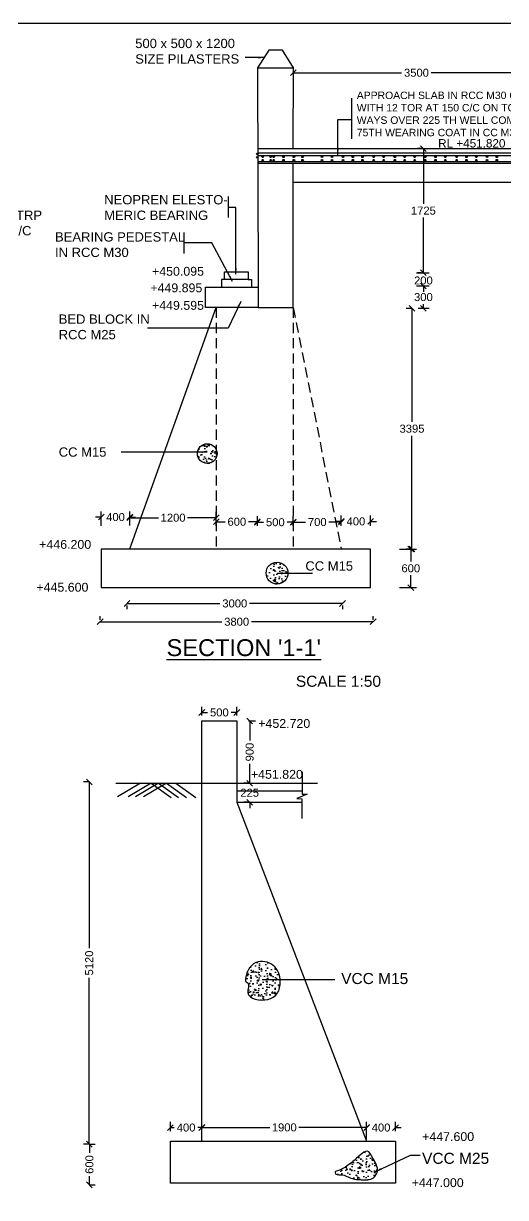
# Model space of a CAD drawing. Header units: inches. Extents: x 19306 to 19400.3, y 18779.3 to 18840.9.
# Drawn here: x 19348.44 to 19363.48, y 18804.22 to 18840.88 of the extents above; entities that cross this region are included whole.
import ezdxf

# ---------------------------------------------------------------- set-up
doc = ezdxf.new("R2010")
doc.units = ezdxf.units.IN
doc.header["$MEASUREMENT"] = 0
doc.linetypes.add('HIDDEN', pattern=[9.525, 6.35, -3.175])
for name, color, linetype in [('DIMENSION', 255, 'Continuous'), ('DRAWING', 2, 'Continuous'), ('HATCH', 7, 'Continuous'), ('TEXT', 255, 'Continuous')]:
    doc.layers.add(name, color=color, linetype=linetype)
doc.styles.get("Standard").update_dxf_attribs({"font": 'arial.ttf'})
doc.dimstyles.get("Standard").update_dxf_attribs({"dimtxt": 0.18, "dimasz": 0.18, "dimexe": 0.18, "dimexo": 0.0625, "dimgap": 0.09, "dimtad": 0, "dimtih": 1, "dimtoh": 1, "dimdec": 4, "dimzin": 0, "dimdsep": 46, "dimtxsty": 'Standard', "dimblk": 'OBLIQUE', "dimcen": 0.09, "dimadec": 0, "dimazin": 0, "dimtfac": 1, "dimtdec": 4, "dimtofl": 0, "dimtmove": 0, "dimatfit": 3, "dimfxl": 1, "dimtolj": 1, "dimtzin": 0, "dimarcsym": 0})
pattern_1 = [(50, (0, 0), (0.3586300913, -0.0313760675), [0.0375, -0.4125]), (355, (0, 0), (-0.069375667, 0.376096067), [0.03, -0.33]), (100.4514, (0.0299, -0.0026), (0.289254691, 0.344719771), [0.031870095, -0.350571056]), (46.1842, (0, 0.1), (0.533620524, -0.082759507), [0.05625, -0.61875]), (96.6356, (0.04447, 0.0931), (0.467331353, 0.487058935), [0.047805144, -0.5258565]), (351.1842, (0, 0.1), (0.467330973, 0.4870593), [0.045, -0.495]), (21, (0.05, 0.075), (0.298453526, -0.2013094453), [0.0375, -0.4125]), (326, (0.05, 0.075), (0.121657666, 0.3625750225), [0.03, -0.33]), (71.4514, (0.07487, 0.05822), (0.4201113143, 0.1612652484), [0.031870095, -0.350571056]), (37.5, (0, 0), (0.00607992766, 0.1664469269), [0, -0.326, 0, -0.335, 0, -0.33125]), (7.5, (0, 0), (0.1315347687, 0.197205856), [0, -0.191, 0, -0.3185, 0, -0.12625]), (327.5, (-0.1115, 0), (0.2669112181, -0.0112774359), [0, -0.125, 0, -0.39, 0, -0.5175]), (317.5, (-0.1615, 0), (0.2915930847, 0.0500524912), [0, -0.1625, 0, -0.259, 0, -0.3675])]

# ---------------------------------------------------------------- blocks, each defined once
blk = doc.blocks.new('_Oblique')
at = {"color": 0, "linetype": 'ByBlock', "lineweight": -2}
blk.add_line((-0.5, -0.5), (0.5, 0.5), dxfattribs=at)
blk = doc.blocks.new('*D44')
at = {"layer": 'Defpoints', "color": 0, "transparency": 16777216}
for p in [(19351.669, 18822.769), (19358.394, 18822.769), (19358.394, 18822.765)]:
    blk.add_point(p, dxfattribs=at)
at = {"layer": 'DIMENSION', "color": 0, "lineweight": -2, "transparency": 16777216}
for p, q in [((19351.669, 18822.765), (19354.569, 18822.765)), ((19351.669, 18822.707), (19351.669, 18822.585)), ((19358.394, 18822.765), (19355.494, 18822.765)), ((19358.394, 18822.707), (19358.394, 18822.585))]:
    blk.add_line(p, q, dxfattribs=at)
at = {"layer": 'DIMENSION', "color": 0, "lineweight": -2, "transparency": 16777216, "xscale": 0.18, "yscale": 0.18, "zscale": 0.18, "rotation": 180}
blk.add_blockref('_Oblique', (19351.669, 18822.765), dxfattribs=at)
at = {"layer": 'DIMENSION', "color": 0, "lineweight": -2, "transparency": 16777216, "xscale": 0.18, "yscale": 0.18, "zscale": 0.18}
blk.add_blockref('_Oblique', (19358.394, 18822.765), dxfattribs=at)
at = {"layer": 'DIMENSION', "color": 0, "transparency": 16777216, "insert": (19355.032, 18822.765), "char_height": 0.25, "attachment_point": 5}
blk.add_mtext('\\A1;3000', dxfattribs=at)
blk = doc.blocks.new('*D45')
at = {"layer": 'Defpoints', "color": 0, "transparency": 16777216}
for p in [(19350.833, 18822.194), (19359.349, 18822.194), (19359.349, 18822.194)]:
    blk.add_point(p, dxfattribs=at)
at = {"layer": 'DIMENSION', "color": 0, "lineweight": -2, "transparency": 16777216}
for p, q in [((19350.833, 18822.256), (19350.833, 18822.374)), ((19350.833, 18822.194), (19354.628, 18822.194)), ((19359.349, 18822.194), (19355.554, 18822.194)), ((19359.349, 18822.256), (19359.349, 18822.374))]:
    blk.add_line(p, q, dxfattribs=at)
at = {"layer": 'DIMENSION', "color": 0, "lineweight": -2, "transparency": 16777216, "xscale": 0.18, "yscale": 0.18, "zscale": 0.18, "rotation": 180}
blk.add_blockref('_Oblique', (19350.833, 18822.194), dxfattribs=at)
at = {"layer": 'DIMENSION', "color": 0, "lineweight": -2, "transparency": 16777216, "xscale": 0.18, "yscale": 0.18, "zscale": 0.18}
blk.add_blockref('_Oblique', (19359.349, 18822.194), dxfattribs=at)
at = {"layer": 'DIMENSION', "color": 0, "transparency": 16777216, "insert": (19355.091, 18822.194), "char_height": 0.25, "attachment_point": 5}
blk.add_mtext('\\A1;3800', dxfattribs=at)
blk = doc.blocks.new('*D46')
at = {"layer": 'Defpoints', "color": 0, "transparency": 16777216}
for p in [(19350.866, 18825.126), (19351.758, 18825.462), (19351.758, 18825.132)]:
    blk.add_point(p, dxfattribs=at)
at = {"layer": 'DIMENSION', "color": 0, "lineweight": -2, "transparency": 16777216}
for p, q in [((19350.866, 18825.189), (19350.866, 18825.642)), ((19351.758, 18825.195), (19351.758, 18825.642)), ((19350.866, 18825.462), (19350.686, 18825.462)), ((19351.758, 18825.462), (19351.938, 18825.462))]:
    blk.add_line(p, q, dxfattribs=at)
at = {"layer": 'DIMENSION', "color": 0, "lineweight": -2, "transparency": 16777216, "xscale": 0.18, "yscale": 0.18, "zscale": 0.18}
blk.add_blockref('_Oblique', (19350.866, 18825.462), dxfattribs=at)
at = {"layer": 'DIMENSION', "color": 0, "lineweight": -2, "transparency": 16777216, "xscale": 0.18, "yscale": 0.18, "zscale": 0.18, "rotation": 180}
blk.add_blockref('_Oblique', (19351.758, 18825.462), dxfattribs=at)
at = {"layer": 'DIMENSION', "color": 0, "transparency": 16777216, "insert": (19351.312, 18825.462), "char_height": 0.25, "attachment_point": 5}
blk.add_mtext('\\A1;400', dxfattribs=at)
blk = doc.blocks.new('*D47')
at = {"layer": 'Defpoints', "color": 0, "transparency": 16777216}
for p in [(19351.758, 18825.132), (19354.456, 18825.442), (19354.456, 18825.126)]:
    blk.add_point(p, dxfattribs=at)
at = {"layer": 'DIMENSION', "color": 0, "lineweight": -2, "transparency": 16777216}
for p, q in [((19351.758, 18825.195), (19351.758, 18825.622)), ((19354.456, 18825.189), (19354.456, 18825.622)), ((19351.758, 18825.442), (19352.656, 18825.442)), ((19354.456, 18825.442), (19353.558, 18825.442))]:
    blk.add_line(p, q, dxfattribs=at)
at = {"layer": 'DIMENSION', "color": 0, "lineweight": -2, "transparency": 16777216, "xscale": 0.18, "yscale": 0.18, "zscale": 0.18, "rotation": 180}
blk.add_blockref('_Oblique', (19351.758, 18825.442), dxfattribs=at)
at = {"layer": 'DIMENSION', "color": 0, "lineweight": -2, "transparency": 16777216, "xscale": 0.18, "yscale": 0.18, "zscale": 0.18}
blk.add_blockref('_Oblique', (19354.456, 18825.442), dxfattribs=at)
at = {"layer": 'DIMENSION', "color": 0, "transparency": 16777216, "insert": (19353.107, 18825.442), "char_height": 0.25, "attachment_point": 5}
blk.add_mtext('\\A1;1200', dxfattribs=at)
blk = doc.blocks.new('*D48')
at = {"layer": 'Defpoints', "color": 0, "transparency": 16777216}
for p in [(19354.456, 18825.126), (19355.737, 18825.316), (19355.737, 18825.126)]:
    blk.add_point(p, dxfattribs=at)
at = {"layer": 'DIMENSION', "color": 0, "lineweight": -2, "transparency": 16777216}
for p, q in [((19354.456, 18825.189), (19354.456, 18825.496)), ((19355.737, 18825.189), (19355.737, 18825.496)), ((19354.456, 18825.316), (19354.73, 18825.316)), ((19355.737, 18825.316), (19355.463, 18825.316))]:
    blk.add_line(p, q, dxfattribs=at)
at = {"layer": 'DIMENSION', "color": 0, "lineweight": -2, "transparency": 16777216, "xscale": 0.18, "yscale": 0.18, "zscale": 0.18, "rotation": 180}
blk.add_blockref('_Oblique', (19354.456, 18825.316), dxfattribs=at)
at = {"layer": 'DIMENSION', "color": 0, "lineweight": -2, "transparency": 16777216, "xscale": 0.18, "yscale": 0.18, "zscale": 0.18}
blk.add_blockref('_Oblique', (19355.737, 18825.316), dxfattribs=at)
at = {"layer": 'DIMENSION', "color": 0, "transparency": 16777216, "insert": (19355.096, 18825.316), "char_height": 0.25, "attachment_point": 5}
blk.add_mtext('\\A1;600', dxfattribs=at)
blk = doc.blocks.new('*D49')
at = {"layer": 'Defpoints', "color": 0, "transparency": 16777216}
for p in [(19355.737, 18825.189), (19356.857, 18825.301), (19356.857, 18825.126)]:
    blk.add_point(p, dxfattribs=at)
at = {"layer": 'DIMENSION', "color": 0, "lineweight": -2, "transparency": 16777216}
for p, q in [((19355.737, 18825.251), (19355.737, 18825.481)), ((19356.857, 18825.189), (19356.857, 18825.481)), ((19355.737, 18825.301), (19355.931, 18825.301)), ((19356.857, 18825.301), (19356.663, 18825.301))]:
    blk.add_line(p, q, dxfattribs=at)
at = {"layer": 'DIMENSION', "color": 0, "lineweight": -2, "transparency": 16777216, "xscale": 0.18, "yscale": 0.18, "zscale": 0.18, "rotation": 180}
blk.add_blockref('_Oblique', (19355.737, 18825.301), dxfattribs=at)
at = {"layer": 'DIMENSION', "color": 0, "lineweight": -2, "transparency": 16777216, "xscale": 0.18, "yscale": 0.18, "zscale": 0.18}
blk.add_blockref('_Oblique', (19356.857, 18825.301), dxfattribs=at)
at = {"layer": 'DIMENSION', "color": 0, "transparency": 16777216, "insert": (19356.297, 18825.301), "char_height": 0.25, "attachment_point": 5}
blk.add_mtext('\\A1;500', dxfattribs=at)
blk = doc.blocks.new('*D50')
at = {"layer": 'Defpoints', "color": 0, "transparency": 16777216}
for p in [(19356.857, 18825.126), (19358.353, 18825.307), (19358.353, 18825.126)]:
    blk.add_point(p, dxfattribs=at)
at = {"layer": 'DIMENSION', "color": 0, "lineweight": -2, "transparency": 16777216}
for p, q in [((19356.857, 18825.189), (19356.857, 18825.487)), ((19358.353, 18825.189), (19358.353, 18825.487)), ((19356.857, 18825.307), (19357.24, 18825.307)), ((19358.353, 18825.307), (19357.97, 18825.307))]:
    blk.add_line(p, q, dxfattribs=at)
at = {"layer": 'DIMENSION', "color": 0, "lineweight": -2, "transparency": 16777216, "xscale": 0.18, "yscale": 0.18, "zscale": 0.18, "rotation": 180}
blk.add_blockref('_Oblique', (19356.857, 18825.307), dxfattribs=at)
at = {"layer": 'DIMENSION', "color": 0, "lineweight": -2, "transparency": 16777216, "xscale": 0.18, "yscale": 0.18, "zscale": 0.18}
blk.add_blockref('_Oblique', (19358.353, 18825.307), dxfattribs=at)
at = {"layer": 'DIMENSION', "color": 0, "transparency": 16777216, "insert": (19357.605, 18825.307), "char_height": 0.25, "attachment_point": 5}
blk.add_mtext('\\A1;700', dxfattribs=at)
blk = doc.blocks.new('*D51')
at = {"layer": 'Defpoints', "color": 0, "transparency": 16777216}
for p in [(19358.353, 18825.126), (19359.27, 18825.327), (19359.27, 18825.126)]:
    blk.add_point(p, dxfattribs=at)
at = {"layer": 'DIMENSION', "color": 0, "lineweight": -2, "transparency": 16777216}
for p, q in [((19358.353, 18825.189), (19358.353, 18825.507)), ((19359.27, 18825.189), (19359.27, 18825.507)), ((19358.353, 18825.327), (19358.173, 18825.327)), ((19359.27, 18825.327), (19359.45, 18825.327))]:
    blk.add_line(p, q, dxfattribs=at)
at = {"layer": 'DIMENSION', "color": 0, "lineweight": -2, "transparency": 16777216, "xscale": 0.18, "yscale": 0.18, "zscale": 0.18}
blk.add_blockref('_Oblique', (19358.353, 18825.327), dxfattribs=at)
at = {"layer": 'DIMENSION', "color": 0, "lineweight": -2, "transparency": 16777216, "xscale": 0.18, "yscale": 0.18, "zscale": 0.18, "rotation": 180}
blk.add_blockref('_Oblique', (19359.27, 18825.327), dxfattribs=at)
at = {"layer": 'DIMENSION', "color": 0, "transparency": 16777216, "insert": (19358.811, 18825.327), "char_height": 0.25, "attachment_point": 5}
blk.add_mtext('\\A1;400', dxfattribs=at)
blk = doc.blocks.new('*D52')
at = {"layer": 'Defpoints', "color": 0, "transparency": 16777216}
for p in [(19360.111, 18824.464), (19360.523, 18824.464), (19360.111, 18823.261)]:
    blk.add_point(p, dxfattribs=at)
at = {"layer": 'DIMENSION', "color": 0, "lineweight": -2, "transparency": 16777216}
for p, q in [((19360.174, 18824.464), (19360.703, 18824.464)), ((19360.523, 18824.464), (19360.523, 18824.08)), ((19360.523, 18823.261), (19360.523, 18823.645)), ((19360.174, 18823.261), (19360.703, 18823.261))]:
    blk.add_line(p, q, dxfattribs=at)
at = {"layer": 'DIMENSION', "color": 0, "lineweight": -2, "transparency": 16777216, "xscale": 0.18, "yscale": 0.18, "zscale": 0.18}
for p, rotation in [((19360.523, 18824.464), 90), ((19360.523, 18823.261), 270)]:
    blk.add_blockref('_Oblique', p, dxfattribs=dict(at, rotation=rotation))
at = {"layer": 'DIMENSION', "color": 0, "transparency": 16777216, "insert": (19360.523, 18823.862), "char_height": 0.25, "attachment_point": 5}
blk.add_mtext('\\A1;600', dxfattribs=at)
blk = doc.blocks.new('*D53')
at = {"layer": 'Defpoints', "color": 0, "transparency": 16777216}
for p in [(19360.56, 18831.98), (19360.613, 18831.98), (19360.613, 18824.464)]:
    blk.add_point(p, dxfattribs=at)
at = {"layer": 'DIMENSION', "color": 0, "lineweight": -2, "transparency": 16777216}
for p, q in [((19360.55, 18831.98), (19360.38, 18831.98)), ((19360.56, 18831.98), (19360.56, 18828.44)), ((19360.56, 18824.464), (19360.56, 18828.004)), ((19360.55, 18824.464), (19360.38, 18824.464))]:
    blk.add_line(p, q, dxfattribs=at)
at = {"layer": 'DIMENSION', "color": 0, "lineweight": -2, "transparency": 16777216, "xscale": 0.18, "yscale": 0.18, "zscale": 0.18}
for p, rotation in [((19360.56, 18831.98), 90), ((19360.56, 18824.464), 270)]:
    blk.add_blockref('_Oblique', p, dxfattribs=dict(at, rotation=rotation))
at = {"layer": 'DIMENSION', "color": 0, "transparency": 16777216, "insert": (19360.56, 18828.222), "char_height": 0.25, "attachment_point": 5}
blk.add_mtext('\\A1;3395', dxfattribs=at)
blk = doc.blocks.new('*D54')
at = {"layer": 'Defpoints', "color": 0, "transparency": 16777216}
for p in [(19360.693, 18832.679), (19360.916, 18832.679), (19360.693, 18831.983)]:
    blk.add_point(p, dxfattribs=at)
at = {"layer": 'DIMENSION', "color": 0, "lineweight": -2, "transparency": 16777216}
for p, q in [((19360.756, 18832.679), (19361.096, 18832.679)), ((19360.916, 18832.679), (19360.916, 18832.549)), ((19360.916, 18831.983), (19360.916, 18832.113)), ((19360.756, 18831.983), (19361.096, 18831.983))]:
    blk.add_line(p, q, dxfattribs=at)
at = {"layer": 'DIMENSION', "color": 0, "lineweight": -2, "transparency": 16777216, "xscale": 0.18, "yscale": 0.18, "zscale": 0.18}
for p, rotation in [((19360.916, 18832.679), 90), ((19360.916, 18831.983), 270)]:
    blk.add_blockref('_Oblique', p, dxfattribs=dict(at, rotation=rotation))
at = {"layer": 'DIMENSION', "color": 0, "transparency": 16777216, "insert": (19360.916, 18832.331), "char_height": 0.25, "attachment_point": 5}
blk.add_mtext('\\A1;300', dxfattribs=at)
blk = doc.blocks.new('*D55')
at = {"layer": 'Defpoints', "color": 0, "transparency": 16777216}
for p in [(19360.633, 18833.092), (19360.916, 18833.092), (19360.633, 18832.679)]:
    blk.add_point(p, dxfattribs=at)
at = {"layer": 'DIMENSION', "color": 0, "lineweight": -2, "transparency": 16777216}
for p, q in [((19360.916, 18833.092), (19360.916, 18833.272)), ((19360.696, 18833.092), (19361.096, 18833.092)), ((19360.696, 18832.679), (19361.096, 18832.679)), ((19360.916, 18832.679), (19360.916, 18832.499))]:
    blk.add_line(p, q, dxfattribs=at)
at = {"layer": 'DIMENSION', "color": 0, "lineweight": -2, "transparency": 16777216, "xscale": 0.18, "yscale": 0.18, "zscale": 0.18}
for p, rotation in [((19360.916, 18833.092), 270), ((19360.916, 18832.679), 90)]:
    blk.add_blockref('_Oblique', p, dxfattribs=dict(at, rotation=rotation))
at = {"layer": 'DIMENSION', "color": 0, "transparency": 16777216, "insert": (19360.916, 18832.849), "char_height": 0.25, "attachment_point": 5}
blk.add_mtext('\\A1;200', dxfattribs=at)
blk = doc.blocks.new('*D56')
at = {"layer": 'Defpoints', "color": 0, "transparency": 16777216}
for p in [(19360.916, 18836.967), (19360.924, 18836.967), (19360.924, 18833.092)]:
    blk.add_point(p, dxfattribs=at)
at = {"layer": 'DIMENSION', "color": 0, "lineweight": -2, "transparency": 16777216}
for p, q in [((19360.862, 18836.967), (19360.736, 18836.967)), ((19360.916, 18836.967), (19360.916, 18835.247)), ((19360.916, 18833.092), (19360.916, 18834.812)), ((19360.862, 18833.092), (19360.736, 18833.092))]:
    blk.add_line(p, q, dxfattribs=at)
at = {"layer": 'DIMENSION', "color": 0, "lineweight": -2, "transparency": 16777216, "xscale": 0.18, "yscale": 0.18, "zscale": 0.18}
for p, rotation in [((19360.916, 18836.967), 90), ((19360.916, 18833.092), 270)]:
    blk.add_blockref('_Oblique', p, dxfattribs=dict(at, rotation=rotation))
at = {"layer": 'DIMENSION', "color": 0, "transparency": 16777216, "insert": (19360.916, 18835.03), "char_height": 0.25, "attachment_point": 5}
blk.add_mtext('\\A1;1725', dxfattribs=at)
blk = doc.blocks.new('*D57')
at = {"layer": 'Defpoints', "color": 0, "transparency": 16777216}
for p in [(19356.86, 18839.133), (19364.539, 18839.336), (19364.539, 18839.133)]:
    blk.add_point(p, dxfattribs=at)
at = {"layer": 'DIMENSION', "color": 0, "lineweight": -2, "transparency": 16777216}
for p, q in [((19356.86, 18839.196), (19356.86, 18839.516)), ((19364.539, 18839.196), (19364.539, 18839.516)), ((19356.86, 18839.336), (19360.237, 18839.336)), ((19364.539, 18839.336), (19361.162, 18839.336))]:
    blk.add_line(p, q, dxfattribs=at)
at = {"layer": 'DIMENSION', "color": 0, "lineweight": -2, "transparency": 16777216, "xscale": 0.18, "yscale": 0.18, "zscale": 0.18, "rotation": 180}
blk.add_blockref('_Oblique', (19356.86, 18839.336), dxfattribs=at)
at = {"layer": 'DIMENSION', "color": 0, "lineweight": -2, "transparency": 16777216, "xscale": 0.18, "yscale": 0.18, "zscale": 0.18}
blk.add_blockref('_Oblique', (19364.539, 18839.336), dxfattribs=at)
at = {"layer": 'DIMENSION', "color": 0, "transparency": 16777216, "insert": (19360.7, 18839.336), "char_height": 0.25, "attachment_point": 5}
blk.add_mtext('\\A1;3500', dxfattribs=at)
blk = doc.blocks.new('*D95')
at = {"layer": 'Defpoints', "color": 0, "transparency": 16777216}
for p in [(19355.096, 18819.362), (19354.005, 18819.207), (19355.096, 18819.207)]:
    blk.add_point(p, dxfattribs=at)
at = {"layer": 'DIMENSION', "color": 0, "lineweight": -2, "transparency": 16777216}
for p, q in [((19354.005, 18819.269), (19354.005, 18819.542)), ((19354.005, 18819.362), (19354.185, 18819.362)), ((19355.096, 18819.362), (19354.916, 18819.362)), ((19355.096, 18819.269), (19355.096, 18819.542))]:
    blk.add_line(p, q, dxfattribs=at)
at = {"layer": 'DIMENSION', "color": 0, "lineweight": -2, "transparency": 16777216, "xscale": 0.18, "yscale": 0.18, "zscale": 0.18, "rotation": 180}
blk.add_blockref('_Oblique', (19354.005, 18819.362), dxfattribs=at)
at = {"layer": 'DIMENSION', "color": 0, "lineweight": -2, "transparency": 16777216, "xscale": 0.18, "yscale": 0.18, "zscale": 0.18}
blk.add_blockref('_Oblique', (19355.096, 18819.362), dxfattribs=at)
at = {"layer": 'DIMENSION', "color": 0, "transparency": 16777216, "insert": (19354.551, 18819.362), "char_height": 0.25, "attachment_point": 5}
blk.add_mtext('\\A1;500', dxfattribs=at)
blk = doc.blocks.new('*D96')
at = {"layer": 'Defpoints', "color": 0, "transparency": 16777216}
for p in [(19355.402, 18819.097), (19355.402, 18817.152), (19355.497, 18817.152)]:
    blk.add_point(p, dxfattribs=at)
at = {"layer": 'DIMENSION', "color": 0, "lineweight": -2, "transparency": 16777216}
for p, q in [((19355.464, 18819.097), (19355.677, 18819.097)), ((19355.497, 18819.097), (19355.497, 18818.49)), ((19355.497, 18817.152), (19355.497, 18817.759)), ((19355.464, 18817.152), (19355.677, 18817.152))]:
    blk.add_line(p, q, dxfattribs=at)
at = {"layer": 'DIMENSION', "color": 0, "lineweight": -2, "transparency": 16777216, "xscale": 0.18, "yscale": 0.18, "zscale": 0.18}
for p, rotation in [((19355.497, 18819.097), 90), ((19355.497, 18817.152), 270)]:
    blk.add_blockref('_Oblique', p, dxfattribs=dict(at, rotation=rotation))
at = {"layer": 'DIMENSION', "color": 0, "transparency": 16777216, "insert": (19355.497, 18818.125), "char_height": 0.25, "attachment_point": 5, "rotation": 90}
blk.add_mtext('\\A1;900', dxfattribs=at)
blk = doc.blocks.new('*D97')
at = {"layer": 'Defpoints', "color": 0, "transparency": 16777216}
for p in [(19355.498, 18817.151), (19355.497, 18816.556), (19355.498, 18816.556)]:
    blk.add_point(p, dxfattribs=at)
at = {"layer": 'DIMENSION', "color": 0, "lineweight": -2, "transparency": 16777216}
for p, q in [((19355.436, 18817.151), (19355.317, 18817.151)), ((19355.497, 18817.151), (19355.497, 18817.331)), ((19355.436, 18816.556), (19355.317, 18816.556)), ((19355.497, 18816.556), (19355.497, 18816.376))]:
    blk.add_line(p, q, dxfattribs=at)
at = {"layer": 'DIMENSION', "color": 0, "lineweight": -2, "transparency": 16777216, "xscale": 0.18, "yscale": 0.18, "zscale": 0.18}
for p, rotation in [((19355.497, 18817.151), 270), ((19355.497, 18816.556), 90)]:
    blk.add_blockref('_Oblique', p, dxfattribs=dict(at, rotation=rotation))
at = {"layer": 'DIMENSION', "color": 0, "transparency": 16777216, "insert": (19355.497, 18816.854), "char_height": 0.25, "attachment_point": 5}
blk.add_mtext('\\A1;225', dxfattribs=at)
blk = doc.blocks.new('*D98')
at = {"layer": 'Defpoints', "color": 0, "transparency": 16777216}
for p in [(19353.022, 18806.4), (19353.022, 18806.224), (19354.005, 18806.224)]:
    blk.add_point(p, dxfattribs=at)
at = {"layer": 'DIMENSION', "color": 0, "lineweight": -2, "transparency": 16777216}
for p, q in [((19353.022, 18806.287), (19353.022, 18806.58)), ((19354.005, 18806.287), (19354.005, 18806.58)), ((19353.022, 18806.4), (19353.143, 18806.4)), ((19354.005, 18806.4), (19353.884, 18806.4))]:
    blk.add_line(p, q, dxfattribs=at)
at = {"layer": 'DIMENSION', "color": 0, "lineweight": -2, "transparency": 16777216, "xscale": 0.18, "yscale": 0.18, "zscale": 0.18, "rotation": 180}
blk.add_blockref('_Oblique', (19353.022, 18806.4), dxfattribs=at)
at = {"layer": 'DIMENSION', "color": 0, "lineweight": -2, "transparency": 16777216, "xscale": 0.18, "yscale": 0.18, "zscale": 0.18}
blk.add_blockref('_Oblique', (19354.005, 18806.4), dxfattribs=at)
at = {"layer": 'DIMENSION', "color": 0, "transparency": 16777216, "insert": (19353.513, 18806.4), "char_height": 0.25, "attachment_point": 5}
blk.add_mtext('\\A1;400', dxfattribs=at)
blk = doc.blocks.new('*D99')
at = {"layer": 'Defpoints', "color": 0, "transparency": 16777216}
for p in [(19359.146, 18806.404), (19354.005, 18805.981), (19359.146, 18805.981)]:
    blk.add_point(p, dxfattribs=at)
at = {"layer": 'DIMENSION', "color": 0, "lineweight": -2, "transparency": 16777216}
for p, q in [((19354.005, 18806.043), (19354.005, 18806.584)), ((19359.146, 18806.043), (19359.146, 18806.584)), ((19354.005, 18806.404), (19356.124, 18806.404)), ((19359.146, 18806.404), (19357.027, 18806.404))]:
    blk.add_line(p, q, dxfattribs=at)
at = {"layer": 'DIMENSION', "color": 0, "lineweight": -2, "transparency": 16777216, "xscale": 0.18, "yscale": 0.18, "zscale": 0.18, "rotation": 180}
blk.add_blockref('_Oblique', (19354.005, 18806.404), dxfattribs=at)
at = {"layer": 'DIMENSION', "color": 0, "lineweight": -2, "transparency": 16777216, "xscale": 0.18, "yscale": 0.18, "zscale": 0.18}
blk.add_blockref('_Oblique', (19359.146, 18806.404), dxfattribs=at)
at = {"layer": 'DIMENSION', "color": 0, "transparency": 16777216, "insert": (19356.576, 18806.404), "char_height": 0.25, "attachment_point": 5}
blk.add_mtext('\\A1;1900', dxfattribs=at)
blk = doc.blocks.new('*D100')
at = {"layer": 'Defpoints', "color": 0, "transparency": 16777216}
for p in [(19359.146, 18806.4), (19359.146, 18806.224), (19360.047, 18806.224)]:
    blk.add_point(p, dxfattribs=at)
at = {"layer": 'DIMENSION', "color": 0, "lineweight": -2, "transparency": 16777216}
for p, q in [((19359.146, 18806.287), (19359.146, 18806.58)), ((19360.047, 18806.287), (19360.047, 18806.58)), ((19359.146, 18806.4), (19358.966, 18806.4)), ((19360.047, 18806.4), (19360.227, 18806.4))]:
    blk.add_line(p, q, dxfattribs=at)
at = {"layer": 'DIMENSION', "color": 0, "lineweight": -2, "transparency": 16777216, "xscale": 0.18, "yscale": 0.18, "zscale": 0.18}
blk.add_blockref('_Oblique', (19359.146, 18806.4), dxfattribs=at)
at = {"layer": 'DIMENSION', "color": 0, "lineweight": -2, "transparency": 16777216, "xscale": 0.18, "yscale": 0.18, "zscale": 0.18, "rotation": 180}
blk.add_blockref('_Oblique', (19360.047, 18806.4), dxfattribs=at)
at = {"layer": 'DIMENSION', "color": 0, "transparency": 16777216, "insert": (19359.596, 18806.4), "char_height": 0.25, "attachment_point": 5}
blk.add_mtext('\\A1;400', dxfattribs=at)
blk = doc.blocks.new('*D101')
at = {"layer": 'Defpoints', "color": 0, "transparency": 16777216}
for p in [(19350.559, 18817.192), (19350.491, 18805.883), (19350.559, 18805.883)]:
    blk.add_point(p, dxfattribs=at)
at = {"layer": 'DIMENSION', "color": 0, "lineweight": -2, "transparency": 16777216}
for p, q in [((19350.496, 18817.192), (19350.311, 18817.192)), ((19350.491, 18817.192), (19350.491, 18812)), ((19350.491, 18805.883), (19350.491, 18811.075)), ((19350.496, 18805.883), (19350.311, 18805.883))]:
    blk.add_line(p, q, dxfattribs=at)
at = {"layer": 'DIMENSION', "color": 0, "lineweight": -2, "transparency": 16777216, "xscale": 0.18, "yscale": 0.18, "zscale": 0.18}
for p, rotation in [((19350.491, 18817.192), 90), ((19350.491, 18805.883), 270)]:
    blk.add_blockref('_Oblique', p, dxfattribs=dict(at, rotation=rotation))
at = {"layer": 'DIMENSION', "color": 0, "transparency": 16777216, "insert": (19350.491, 18811.538), "char_height": 0.25, "attachment_point": 5, "rotation": 90}
blk.add_mtext('\\A1;5120', dxfattribs=at)
blk = doc.blocks.new('*D102')
at = {"layer": 'Defpoints', "color": 0, "transparency": 16777216}
for p in [(19350.429, 18805.883), (19350.429, 18804.611), (19350.498, 18804.611)]:
    blk.add_point(p, dxfattribs=at)
at = {"layer": 'DIMENSION', "color": 0, "lineweight": -2, "transparency": 16777216}
for p, q in [((19350.491, 18805.883), (19350.678, 18805.883)), ((19350.498, 18805.883), (19350.498, 18805.614)), ((19350.491, 18804.611), (19350.678, 18804.611)), ((19350.498, 18804.611), (19350.498, 18804.881))]:
    blk.add_line(p, q, dxfattribs=at)
at = {"layer": 'DIMENSION', "color": 0, "lineweight": -2, "transparency": 16777216, "xscale": 0.18, "yscale": 0.18, "zscale": 0.18}
for p, rotation in [((19350.498, 18805.883), 90), ((19350.498, 18804.611), 270)]:
    blk.add_blockref('_Oblique', p, dxfattribs=dict(at, rotation=rotation))
at = {"layer": 'DIMENSION', "color": 0, "transparency": 16777216, "insert": (19350.498, 18805.247), "char_height": 0.25, "attachment_point": 5, "rotation": 90}
blk.add_mtext('\\A1;600', dxfattribs=at)

msp = doc.modelspace()

# ---------------------------------------------------------------- hatches: boundary and pattern name
at = {"layer": 'HATCH'}
for points in [[(19355.76005, 18836.8018, 1), (19355.70945, 18836.8018, 1)], [(19355.76005, 18836.6978, 1), (19355.70945, 18836.6978, 1)], [(19355.92915, 18836.71119, 1), (19355.87856, 18836.71119, 1)], [(19355.92915, 18836.60719, 1), (19355.87856, 18836.60719, 1)], [(19356.17545, 18836.71119, 1), (19356.12486, 18836.71119, 1)], [(19356.17545, 18836.60719, 1), (19356.12486, 18836.60719, 1)], [(19356.26834, 18836.71119, 1), (19356.21775, 18836.71119, 1)], [(19356.26834, 18836.60719, 1), (19356.21775, 18836.60719, 1)], [(19356.5761, 18836.71119, 1), (19356.52551, 18836.71119, 1)], [(19356.5761, 18836.60719, 1), (19356.52551, 18836.60719, 1)], [(19356.9003, 18836.71119, 1), (19356.8497, 18836.71119, 1)], [(19356.9003, 18836.60719, 1), (19356.8497, 18836.60719, 1)], [(19357.17078, 18836.71119, 1), (19357.12019, 18836.71119, 1)], [(19357.17078, 18836.60719, 1), (19357.12019, 18836.60719, 1)], [(19357.77588, 18836.71119, 1), (19357.72529, 18836.71119, 1)], [(19357.77588, 18836.60719, 1), (19357.72529, 18836.60719, 1)], [(19358.09224, 18836.71119, 1), (19358.04164, 18836.71119, 1)], [(19358.09224, 18836.60719, 1), (19358.04164, 18836.60719, 1)], [(19358.43365, 18836.71119, 1), (19358.38306, 18836.71119, 1)], [(19358.43365, 18836.60719, 1), (19358.38306, 18836.60719, 1)], [(19358.73932, 18836.71119, 1), (19358.68872, 18836.71119, 1)], [(19358.73932, 18836.60719, 1), (19358.68872, 18836.60719, 1)], [(19359.04333, 18836.71119, 1), (19358.99273, 18836.71119, 1)], [(19359.04333, 18836.60719, 1), (19358.99273, 18836.60719, 1)], [(19359.38906, 18836.71119, 1), (19359.33846, 18836.71119, 1)], [(19359.38906, 18836.60719, 1), (19359.33846, 18836.60719, 1)], [(19359.69931, 18836.71119, 1), (19359.64872, 18836.71119, 1)], [(19359.69931, 18836.60719, 1), (19359.64872, 18836.60719, 1)], [(19360.04884, 18836.71119, 1), (19359.99824, 18836.71119, 1)], [(19360.04884, 18836.60719, 1), (19359.99824, 18836.60719, 1)], [(19360.35516, 18836.71119, 1), (19360.30457, 18836.71119, 1)], [(19360.35516, 18836.60719, 1), (19360.30457, 18836.60719, 1)], [(19360.66934, 18836.71119, 1), (19360.61875, 18836.71119, 1)], [(19360.66934, 18836.60719, 1), (19360.61875, 18836.60719, 1)], [(19360.99824, 18836.71119, 1), (19360.94764, 18836.71119, 1)], [(19360.99824, 18836.60719, 1), (19360.94764, 18836.60719, 1)], [(19361.3173, 18836.71119, 1), (19361.26671, 18836.71119, 1)], [(19361.3173, 18836.60719, 1), (19361.26671, 18836.60719, 1)], [(19361.62583, 18836.71119, 1), (19361.57524, 18836.71119, 1)], [(19361.62583, 18836.60719, 1), (19361.57524, 18836.60719, 1)], [(19361.97701, 18836.71119, 1), (19361.92641, 18836.71119, 1)], [(19361.97701, 18836.60719, 1), (19361.92641, 18836.60719, 1)], [(19362.28703, 18836.71119, 1), (19362.23644, 18836.71119, 1)], [(19362.28703, 18836.60719, 1), (19362.23644, 18836.60719, 1)], [(19362.59072, 18836.71119, 1), (19362.54013, 18836.71119, 1)], [(19362.59072, 18836.60719, 1), (19362.54013, 18836.60719, 1)], [(19362.92848, 18836.71119, 1), (19362.87788, 18836.71119, 1)], [(19362.92848, 18836.60719, 1), (19362.87788, 18836.60719, 1)], [(19363.23222, 18836.71119, 1), (19363.18162, 18836.71119, 1)], [(19363.23222, 18836.60719, 1), (19363.18162, 18836.60719, 1)]]:
    msp.add_hatch(color=256, dxfattribs=at).paths.add_polyline_path(points)
h = msp.add_hatch(dxfattribs=at)
h.set_pattern_fill('AR-CONC', color=256, scale=0.05, style=0)
h.set_pattern_definition(pattern_1)
edge = h.paths.add_edge_path()
edge.add_arc((19354.17228, 18827.44699), 0.30695, 0, 360)
h = msp.add_hatch(dxfattribs=at)
h.set_pattern_fill('AR-CONC', color=256, scale=0.05, style=0)
h.set_pattern_definition(pattern_1)
edge = h.paths.add_edge_path()
edge.add_arc((19356.34952, 18823.71555), 0.34012, 0, 360)
h = msp.add_hatch(dxfattribs=at)
h.set_pattern_fill('AR-CONC', color=256, scale=0.05, style=0)
h.set_pattern_definition(pattern_1)
edge = h.paths.add_edge_path()
edge.add_spline(control_points=[(19355.36732, 18810.9735), (19355.35725, 18811.19431), (19355.59124, 18811.68146), (19356.30957, 18811.53637), (19356.49027, 18811.02059), (19356.38215, 18810.43864), (19355.80466, 18810.30497), (19355.33928, 18810.57631), (19355.5326, 18810.9002), (19355.36836, 18810.95083), (19355.36732, 18810.9735)], knot_values=[0, 0, 0, 0, 0.66313517, 1.21130926, 1.75233383, 2.14554099, 2.84774129, 3.15890668, 3.47100468, 3.53908213, 3.53908213, 3.53908213, 3.53908213], degree=3, periodic=0)
h = msp.add_hatch(dxfattribs=at)
h.set_pattern_fill('AR-CONC', color=256, scale=0.05, style=0)
h.set_pattern_definition(pattern_1)
edge = h.paths.add_edge_path()
edge.add_spline(control_points=[(19358.17783, 18805.03264), (19358.3482, 18805.07471), (19358.6317, 18805.25406), (19358.88441, 18805.498), (19359.18958, 18805.74505), (19359.36537, 18805.37463), (19359.55162, 18805.10712), (19359.34203, 18804.75163), (19359.00829, 18804.77026), (19358.65354, 18804.78371), (19358.44358, 18804.95913), (19358.1583, 18804.91328), (19358.16231, 18805.02881), (19358.17783, 18805.03264)], knot_values=[0, 0, 0, 0, 0.52646081, 0.93367608, 1.17370108, 1.45144236, 1.88754704, 2.12280872, 2.51047488, 2.78715203, 3.17004971, 3.35142698, 3.39940152, 3.39940152, 3.39940152, 3.39940152], degree=3, periodic=0)

# ---------------------------------------------------------------- linework, layer by layer
at = {"layer": 'DIMENSION'}
for points in [[(19358.67037, 18838.54632), (19358.67037, 18837.27083)], [(19354.82914, 18835.47107), (19354.82914, 18834.81204)], [(19353.44763, 18834.34705), (19353.44763, 18833.68803)]]:
    msp.add_lwpolyline(points, dxfattribs=at)
for centre, radius in [((19355.73475, 18836.8018), 0.0253), ((19355.73475, 18836.6978), 0.0253), ((19355.90386, 18836.71119), 0.0253), ((19355.90386, 18836.60719), 0.0253), ((19356.15016, 18836.71119), 0.0253), ((19356.15016, 18836.60719), 0.0253), ((19356.24305, 18836.71119), 0.0253), ((19356.24305, 18836.60719), 0.0253), ((19356.55081, 18836.71119), 0.0253), ((19356.55081, 18836.60719), 0.0253), ((19356.875, 18836.71119), 0.0253), ((19356.875, 18836.60719), 0.0253), ((19357.14548, 18836.71119), 0.0253), ((19357.14548, 18836.60719), 0.0253), ((19357.75058, 18836.71119), 0.0253), ((19357.75058, 18836.60719), 0.0253), ((19358.06694, 18836.71119), 0.0253), ((19358.06694, 18836.60719), 0.0253), ((19358.40835, 18836.71119), 0.0253), ((19358.40835, 18836.60719), 0.0253), ((19358.71402, 18836.71119), 0.0253), ((19358.71402, 18836.60719), 0.0253), ((19359.01803, 18836.71119), 0.0253), ((19359.01803, 18836.60719), 0.0253), ((19359.36376, 18836.71119), 0.0253), ((19359.36376, 18836.60719), 0.0253), ((19359.67401, 18836.71119), 0.0253), ((19359.67401, 18836.60719), 0.0253), ((19360.02354, 18836.71119), 0.0253), ((19360.02354, 18836.60719), 0.0253), ((19360.32986, 18836.71119), 0.0253), ((19360.32986, 18836.60719), 0.0253), ((19360.64404, 18836.71119), 0.0253), ((19360.64404, 18836.60719), 0.0253), ((19360.97294, 18836.71119), 0.0253), ((19360.97294, 18836.60719), 0.0253), ((19361.292, 18836.71119), 0.0253), ((19361.292, 18836.60719), 0.0253), ((19361.60053, 18836.71119), 0.0253), ((19361.60053, 18836.60719), 0.0253), ((19361.95171, 18836.71119), 0.0253), ((19361.95171, 18836.60719), 0.0253), ((19362.26173, 18836.71119), 0.0253), ((19362.26173, 18836.60719), 0.0253), ((19362.56542, 18836.71119), 0.0253), ((19362.56542, 18836.60719), 0.0253), ((19362.90318, 18836.71119), 0.0253), ((19362.90318, 18836.60719), 0.0253), ((19363.20692, 18836.71119), 0.0253), ((19363.20692, 18836.60719), 0.0253), ((19354.17228, 18827.44699), 0.30695)]:
    msp.add_circle(centre, radius, dxfattribs=at)
at = {"layer": 'DRAWING'}
for points in [[(19400.32843, 18840.87525), (19305.97568, 18840.87525), (19305.97568, 18779.34083), (19400.32843, 18779.34083)], [(19354.7139, 18833.11691), (19355.45465, 18833.11691), (19355.45465, 18832.88187), (19354.7139, 18832.88187)], [(19350.86578, 18823.2611), (19359.26952, 18823.2611), (19359.26952, 18824.4638), (19350.86578, 18824.4638), (19350.86578, 18823.2611)], [(19353.02159, 18805.98094), (19360.04553, 18805.98094), (19360.04553, 18804.66937), (19353.02159, 18804.66937)]]:
    msp.add_lwpolyline(points, close=True, dxfattribs=at)
for points in [[(19355.76237, 18832.00422), (19356.857, 18832.00422), (19356.857, 18835.92541), (19364.57416, 18835.92541), (19364.57416, 18836.96006), (19356.857, 18836.96006), (19356.85999, 18839.48885), (19356.51787, 18840.04359), (19356.09835, 18840.04359), (19355.73843, 18839.48885), (19355.76237, 18832.64465)], [(19355.73843, 18839.48885), (19356.85999, 18839.48885)], [(19356.857, 18836.96006), (19355.74727, 18836.96006)], [(19355.74883, 18836.83288), (19364.57416, 18836.83288)], [(19355.74883, 18836.75261), (19364.57416, 18836.75261)], [(19355.74883, 18836.56847), (19364.57416, 18836.56847)], [(19355.74883, 18836.51653), (19364.57416, 18836.51653)], [(19356.857, 18835.92541), (19356.857, 18836.51653)], [(19354.7139, 18832.88187), (19354.61832, 18832.88187), (19354.61832, 18832.64465)], [(19355.45465, 18832.88187), (19355.55835, 18832.88187), (19355.55835, 18832.64465)], [(19351.75841, 18824.46973), (19354.45566, 18832.00422), (19354.12357, 18832.00422), (19354.12357, 18832.64465), (19355.76237, 18832.64465), (19355.76237, 18832.00422), (19354.45566, 18832.00422)], [(19354.00535, 18805.98094), (19354.00535, 18817.11447), (19354.00535, 18819.09695), (19355.09605, 18819.09695), (19355.09605, 18817.07414), (19355.09605, 18816.55698), (19359.14582, 18805.98094)], [(19357.13685, 18817.50401), (19357.13685, 18816.8081), (19357.29523, 18816.80972), (19356.9658, 18816.67258), (19357.12567, 18816.66129), (19357.12567, 18816.04741)], [(19351.31718, 18817.15095), (19357.60955, 18817.15095)], [(19352.08824, 18817.15095), (19351.37808, 18816.72527)], [(19352.42076, 18817.15095), (19351.71061, 18816.72527)], [(19352.64865, 18817.15095), (19351.9385, 18816.72527)], [(19352.89784, 18817.15095), (19352.18769, 18816.72527)], [(19352.42076, 18817.15095), (19353.04573, 18816.71162)], [(19352.64865, 18817.15095), (19353.27362, 18816.71162)], [(19352.89784, 18817.15095), (19353.52281, 18816.71162)], [(19353.19477, 18817.15095), (19353.81974, 18816.71162)], [(19355.09605, 18816.91709), (19357.13685, 18816.91709)], [(19355.09605, 18816.55698), (19357.12567, 18816.55698)]]:
    msp.add_lwpolyline(points, dxfattribs=at)
at = {"layer": 'DRAWING', "linetype": 'HIDDEN', "ltscale": 0.05}
for points in [[(19354.45566, 18832.00422), (19354.45566, 18824.4638)], [(19356.857, 18832.00422), (19356.857, 18824.4638)], [(19356.857, 18832.00422), (19358.3529, 18824.4638)]]:
    msp.add_lwpolyline(points, dxfattribs=at)
at = {"layer": 'DRAWING', "start_tangent": (-0.04559632, 0.99895995), "end_tangent": (-0.04559632, 0.99895995)}
msp.add_spline([(19355.36732, 18810.9735), (19355.69214, 18811.55164), (19356.23304, 18811.46263), (19356.4494, 18810.96675), (19356.35394, 18810.58531), (19355.67305, 18810.41366), (19355.4376, 18810.61709), (19355.41851, 18810.92861), (19355.36732, 18810.9735)], degree=3, dxfattribs=at)
at = {"layer": 'HATCH'}
msp.add_circle((19356.34952, 18823.71555), 0.34012, dxfattribs=at)
at = {"layer": 'HATCH', "start_tangent": (0.97084375, 0.23971321), "end_tangent": (0.97084375, 0.23971321)}
msp.add_spline([(19358.17783, 18805.03264), (19358.64169, 18805.28164), (19358.94977, 18805.54793), (19359.16093, 18805.66205), (19359.33747, 18805.44764), (19359.47938, 18805.03526), (19359.35681, 18804.83445), (19358.97441, 18804.77078), (19358.69986, 18804.80506), (19358.33707, 18804.92751), (19358.16548, 18804.98629), (19358.17783, 18805.03264)], degree=3, dxfattribs=at)

# ---------------------------------------------------------------- texts
at = {"layer": 'TEXT'}
for s, height, p in [("%%USECTION '1-1'", 0.5268042, (19352.90327, 18821.12211)), ('SCALE 1:50', 0.3456, (19356.93738, 18820.16372)), ('VCC M15', 0.3456, (19358.35157, 18810.88175)), ('VCC M25', 0.3456, (19360.87473, 18805.26727))]:
    msp.add_text(s, height=height, dxfattribs=at).set_placement(p)
at = {"layer": 'TEXT', "attachment_point": 1}
for s, insert, char_height, width in [('{\\fArial|b0|i0|c0|p32;500 x 500 x 1200\\PSIZE PILASTERS}', (19351.92618, 18840.39721), 0.290304, 7.6778496), ('{\\fArial|b0|i0|c0|p32;APPROACH SLAB IN RCC M30 GRADE\\PWITH 12 TOR AT 150 C/C ON TOP AND BOTTOM IN BOTH\\PWAYS OVER 225 TH WELL COMPACTED GRAVEL WITH\\P75TH WEARING COAT IN CC M30 ON TOP OF SLAB}', (19358.83809, 18838.74795), 0.2322432, 8.9162552), ('{\\fArial|b0|i0|c0|p32;RL +451.820}', (19361.37537, 18837.26372), 0.2612736, 6.9100646), ('{\\fArial|b0|i0|c0|p32;NEOPREN ELESTO-\\PMERIC BEARING}', (19350.95798, 18835.5167), 0.290304, 7.6778496), ('{\\fArial|b0|i0|c0|p32;4 LEGGED STRP\\P12Ø @ 150 C/C}', (19345.79791, 18835.03325), 0.290304, 7.6778496), ('{\\fArial|b0|i0|c0|p32;BEARING PEDESTAL\\PIN RCC M30}', (19349.4248, 18834.35657), 0.290304, 7.6778496), ('+450.095', (19352.44997, 18833.2751), 0.27648, 4.7980421), ('+449.895', (19352.39753, 18832.75826), 0.27648, 4.7980421), ('+449.595', (19352.44964, 18832.21169), 0.27648, 4.7980421), ('{\\fArial|b0|i0|c0|p32;BED BLOCK IN\\PRCC M25}', (19349.53948, 18831.7897), 0.290304, 7.6778496), ('{\\fArial|b0|i0|c0|p32;CC M15}', (19349.53948, 18827.63817), 0.290304, 7.6778496), ('+446.200', (19348.93095, 18824.74793), 0.27648, 4.7980421), ('{\\fArial|b0|i0|c0|p32;CC M15}', (19357.23426, 18824.08199), 0.290304, 7.6778496), ('+445.600', (19348.84427, 18823.41041), 0.27648, 4.7980421), ('+452.720', (19355.76429, 18819.15692), 0.27648, 4.7980421), ('+451.820', (19355.53488, 18817.5682), 0.27648, 4.7980421), ('+447.600', (19360.8773, 18806.2566), 0.27648, 4.7980421), ('+447.000', (19360.5514, 18804.81862), 0.27648, 4.7980421)]:
    msp.add_mtext(s, dxfattribs=dict(at, insert=insert, char_height=char_height, width=width))

# ---------------------------------------------------------------- dimensions: what is measured, and where the dimension line sits
at = {"layer": 'DIMENSION'}
for base, p1, p2, text, override, picture, middle in [((19364.53902, 18839.3362), (19356.85999, 18839.13318), (19364.53902, 18839.13318), '3500', {"dimtxt": 0.25, "dimblk1": 'Oblique', "dimblk2": 'Oblique', "dimsah": 1}, '*D57', (19360.6995, 18839.3362)), ((19351.75841, 18825.46159), (19350.86578, 18825.12649), (19351.75841, 18825.13241), '400', {"dimtxt": 0.25, "dimblk1": 'Oblique', "dimblk2": 'Oblique', "dimsah": 1}, '*D46', (19351.31209, 18825.46159)), ((19354.45566, 18825.44244), (19351.75841, 18825.13241), (19354.45566, 18825.12649), '1200', {"dimtxt": 0.25, "dimblk1": 'Oblique', "dimblk2": 'Oblique', "dimsah": 1}, '*D47', (19353.10704, 18825.44244)), ((19355.73722, 18825.31566), (19354.45566, 18825.12649), (19355.73722, 18825.12649), '600', {"dimtxt": 0.25, "dimblk1": 'Oblique', "dimblk2": 'Oblique', "dimsah": 1}, '*D48', (19355.09644, 18825.31566)), ((19356.857, 18825.30063), (19355.73722, 18825.18899), (19356.857, 18825.12649), '500', {"dimtxt": 0.25, "dimblk1": 'Oblique', "dimblk2": 'Oblique', "dimsah": 1}, '*D49', (19356.29711, 18825.30063)), ((19358.3529, 18825.30706), (19356.857, 18825.12649), (19358.3529, 18825.12649), '700', {"dimtxt": 0.25, "dimblk1": 'Oblique', "dimblk2": 'Oblique', "dimsah": 1}, '*D50', (19357.60495, 18825.30706)), ((19359.26952, 18825.32703), (19358.3529, 18825.12649), (19359.26952, 18825.12649), '400', {"dimtxt": 0.25, "dimblk1": 'Oblique', "dimblk2": 'Oblique', "dimsah": 1}, '*D51', (19358.81121, 18825.32703)), ((19358.39392, 18822.7653), (19351.66914, 18822.76903), (19358.39392, 18822.76903), '3000', {"dimtxt": 0.25, "dimblk1": 'Oblique', "dimblk2": 'Oblique', "dimsah": 1}, '*D44', (19355.03153, 18822.7653)), ((19359.3492, 18822.19359), (19350.83319, 18822.19352), (19359.3492, 18822.19352), '3800', {"dimtxt": 0.25, "dimblk1": 'Oblique', "dimblk2": 'Oblique', "dimsah": 1}, '*D45', (19355.09119, 18822.19359)), ((19355.09605, 18819.36169), (19354.00535, 18819.20668), (19355.09605, 18819.20668), '500', {"dimtxt": 0.25}, '*D95', (19354.5507, 18819.36169)), ((19353.02159, 18806.39998), (19354.00535, 18806.22433), (19353.02159, 18806.22433), '400', {"dimtxt": 0.25}, '*D98', (19353.51347, 18806.39998)), ((19359.14582, 18806.40365), (19354.00535, 18805.98094), (19359.14582, 18805.98094), '1900', {"dimtxt": 0.25}, '*D99', (19356.57559, 18806.40365)), ((19359.14582, 18806.39998), (19360.04717, 18806.22433), (19359.14582, 18806.22433), '400', {"dimtxt": 0.25}, '*D100', (19359.5965, 18806.39998))]:
    dim = msp.add_linear_dim(base=base, p1=p1, p2=p2, text=text, dimstyle='Standard', override=override, dxfattribs=at)
    dim.commit()
    dim.dimension.update_dxf_attribs({"geometry": picture, "text_midpoint": middle})
for base, p1, p2, text, override, picture, middle in [((19360.91637, 18836.96664), (19360.92437, 18833.09248), (19360.92437, 18836.96664), '1725', {"dimtxt": 0.25, "dimblk1": 'Oblique', "dimblk2": 'Oblique', "dimsah": 1}, '*D56', (19360.91637, 18835.02956)), ((19360.91637, 18832.67909), (19360.69314, 18831.98286), (19360.69314, 18832.67909), '300', {"dimtxt": 0.25, "dimblk1": 'Oblique', "dimblk2": 'Oblique', "dimsah": 1}, '*D54', (19360.91637, 18832.33097)), ((19360.56047, 18831.98035), (19360.61273, 18824.4638), (19360.61273, 18831.98035), '3395', {"dimtxt": 0.25, "dimblk1": 'Oblique', "dimblk2": 'Oblique', "dimsah": 1}, '*D53', (19360.56047, 18828.22208)), ((19360.52273, 18824.4638), (19360.11133, 18823.2611), (19360.11133, 18824.4638), '600', {"dimtxt": 0.25, "dimblk1": 'Oblique', "dimblk2": 'Oblique', "dimsah": 1}, '*D52', (19360.52273, 18823.86245)), ((19355.49744, 18816.55632), (19355.49805, 18817.15095), (19355.49805, 18816.55632), '225', {"dimtxt": 0.25}, '*D97', (19355.49744, 18816.85364))]:
    dim = msp.add_linear_dim(base=base, p1=p1, p2=p2, angle=90, text=text, dimstyle='Standard', override=override, dxfattribs=at)
    dim.commit()
    dim.dimension.update_dxf_attribs({"geometry": picture, "text_midpoint": middle})
dim = msp.add_linear_dim(base=(19360.91637, 18833.09248), p1=(19360.63342, 18832.67909), p2=(19360.63342, 18833.09248), angle=90, text='200', dimstyle='Standard', override={"dimtxt": 0.25, "dimblk1": 'Oblique', "dimblk2": 'Oblique', "dimsah": 1}, dxfattribs=at)
dim.commit()
dim.dimension.update_dxf_attribs({"geometry": '*D55', "text_midpoint": (19360.91637, 18832.84945), "dimtype": 160})
for base, p1, p2, text, picture, middle in [((19355.49687, 18817.15213), (19355.40155, 18819.09695), (19355.40155, 18817.15213), '900', '*D96', (19355.49687, 18818.12454)), ((19350.49847, 18804.61097), (19350.42858, 18805.88338), (19350.42858, 18804.61097), '600', '*D102', (19350.49847, 18805.24718))]:
    dim = msp.add_linear_dim(base=base, p1=p1, p2=p2, angle=90, text=text, dimstyle='Standard', override={"dimtxt": 0.25}, dxfattribs=at)
    dim.commit()
    dim.dimension.update_dxf_attribs({"geometry": picture, "text_midpoint": middle, "text_rotation": 90})
dim = msp.add_aligned_dim(p1=(19350.55886, 18817.1918), p2=(19350.55886, 18805.88338), distance=-0.06779, text='5120', dimstyle='Standard', override={"dimtxt": 0.25}, dxfattribs=at)
dim.commit()
dim.dimension.update_dxf_attribs({"geometry": '*D101', "text_midpoint": (19350.49108, 18811.53759), "text_rotation": 90})

# ---------------------------------------------------------------- leaders
for points in [[(19355.94943, 18839.81045), (19355.35398, 18839.81045)], [(19358.24505, 18836.76187), (19358.24505, 18837.87473), (19358.64876, 18837.87473)], [(19355.06567, 18833.05106), (19355.06567, 18835.13367), (19354.84141, 18835.13367)], [(19354.96141, 18832.81858), (19354.31726, 18834.02392), (19353.44264, 18834.02392)], [(19355.22066, 18832.19923), (19354.82942, 18831.35929), (19352.31006, 18831.35929)], [(19356.34952, 18823.71555), (19357.45892, 18823.71555)], [(19355.88227, 18811.01988), (19358.15344, 18811.01988)], [(19359.42779, 18805.03108), (19360.51361, 18805.53848), (19360.82009, 18805.53848)]]:
    msp.add_leader(points, dimstyle='Standard', override={"dimgap": 0.09, "dimtad": 0}, dxfattribs=at)
msp.add_leader([(19354.17496, 18827.49035), (19351.49209, 18827.49035)], dimstyle='Standard', dxfattribs=at)

doc.saveas('drawing.dxf')
